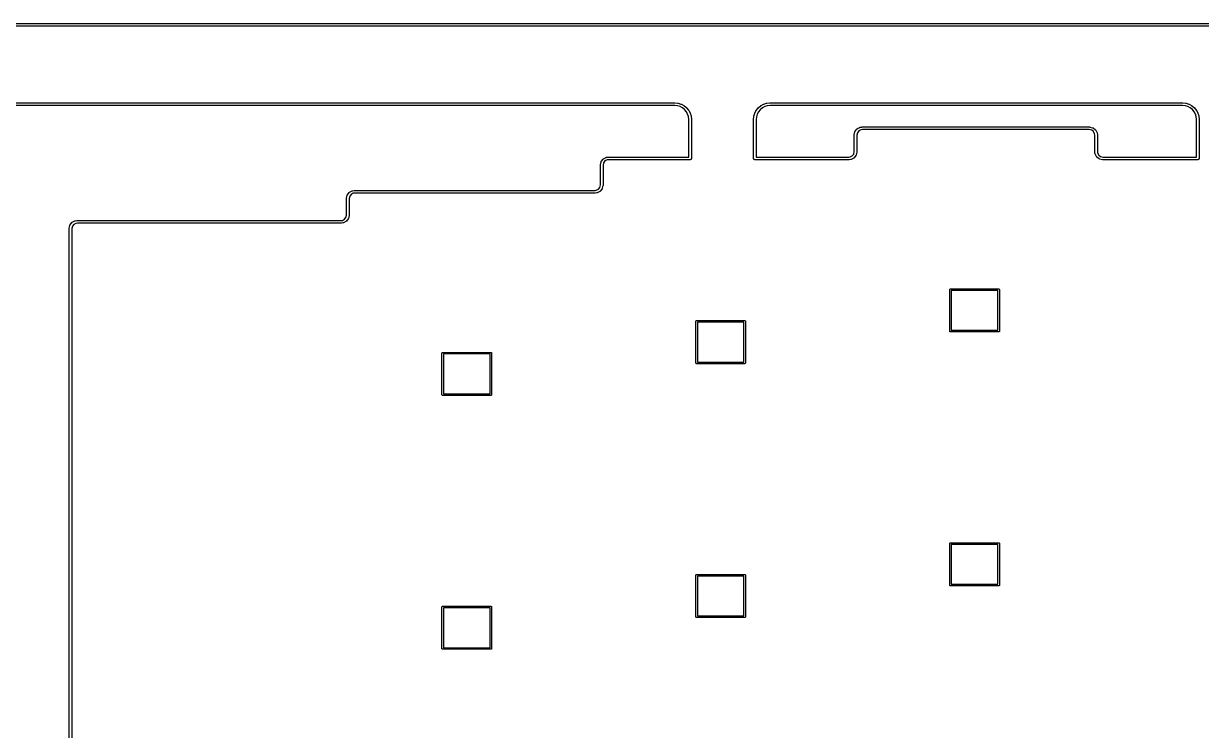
# Model space of a CAD drawing. Extents: x 0.4 to 11.3, y -4.6 to -0.5.
# Drawn here: x 5.844 to 9.314, y -2.553 to -0.47 of the extents above; entities that cross this region are included whole.
import ezdxf

# ---------------------------------------------------------------- set-up
doc = ezdxf.new("R2010")
doc.units = 0
doc.header["$MEASUREMENT"] = 0
doc.layers.add('BLACK', color=7, linetype='CONTINUOUS')

msp = doc.modelspace()

# ---------------------------------------------------------------- linework, layer by layer
at = {"layer": 'BLACK', "linetype": 'CONTINUOUS'}
for p, q in [((0.465752, -0.470374), (11.2229, -0.47002)), ((11.2225, -0.477894), (0.465752, -0.478248)), ((3.92541, -0.704134), (7.7632, -0.70378)), ((7.76282, -0.711654), (3.92541, -0.712008)), ((7.77102, -0.712459), (7.76282, -0.711654)), ((7.7632, -0.70378), (7.7632, -0.70378)), ((7.7632, -0.70378), (7.77198, -0.704642)), ((7.77863, -0.714763), (7.77102, -0.712459)), ((7.77198, -0.704642), (7.77218, -0.704642)), ((7.77218, -0.704642), (7.77237, -0.704679)), ((7.77237, -0.704679), (7.77237, -0.704679)), ((7.77237, -0.704679), (7.77268, -0.704742)), ((7.77268, -0.704742), (7.77275, -0.704755)), ((7.77275, -0.704755), (7.77275, -0.704755)), ((7.77275, -0.704755), (7.77294, -0.704793)), ((7.77294, -0.704793), (7.77312, -0.704867)), ((7.77312, -0.704867), (7.78109, -0.707281)), ((7.78567, -0.718504), (7.77863, -0.714763)), ((7.78109, -0.707281), (7.78128, -0.707318)), ((7.78128, -0.707318), (7.78146, -0.707393)), ((7.78146, -0.707393), (7.78146, -0.707394)), ((7.78146, -0.707394), (7.78164, -0.707465)), ((7.78164, -0.707465), (7.78182, -0.707539)), ((7.78182, -0.707539), (7.78182, -0.707541)), ((7.78182, -0.707541), (7.782, -0.707617)), ((7.782, -0.707617), (7.78216, -0.707722)), ((7.78216, -0.707722), (7.78953, -0.711641)), ((7.79184, -0.723542), (7.78567, -0.718504)), ((7.78953, -0.711641), (7.78971, -0.711714)), ((7.78971, -0.711714), (7.78987, -0.711822)), ((7.78987, -0.711822), (7.78987, -0.711823)), ((7.78987, -0.711823), (7.79005, -0.711938)), ((7.79005, -0.711938), (7.79019, -0.712036)), ((7.79019, -0.712036), (7.79019, -0.712037)), ((7.79019, -0.712037), (7.79036, -0.712145)), ((7.79036, -0.712145), (7.79049, -0.712281)), ((7.79049, -0.712281), (7.79696, -0.717556)), ((7.79694, -0.729677), (7.79184, -0.723542)), ((7.79696, -0.717556), (7.79712, -0.71766)), ((7.79712, -0.71766), (7.79726, -0.7178)), ((7.79726, -0.7178), (7.79726, -0.717804)), ((7.79726, -0.717804), (7.7974, -0.71794)), ((7.7974, -0.71794), (7.79753, -0.718069)), ((7.79753, -0.718069), (7.79753, -0.718073)), ((7.79753, -0.718073), (7.79768, -0.718213)), ((7.79768, -0.718213), (7.79778, -0.71837)), ((7.79778, -0.71837), (7.80313, -0.724806)), ((7.80313, -0.724806), (7.80327, -0.724947)), ((7.80327, -0.724947), (7.80348, -0.725262)), ((7.80348, -0.725262), (7.80369, -0.72558)), ((7.80369, -0.72558), (7.80377, -0.725764)), ((7.80377, -0.725764), (7.80772, -0.733107)), ((7.99884, -0.733412), (8.00275, -0.72605)), ((8.00275, -0.72605), (8.00282, -0.725874)), ((8.00282, -0.725874), (8.00293, -0.72571)), ((8.00293, -0.725708), (8.00305, -0.725525)), ((8.00293, -0.72571), (8.00293, -0.725708)), ((8.00305, -0.725525), (8.00314, -0.725389)), ((8.00314, -0.725389), (8.00315, -0.725387)), ((8.00315, -0.725387), (8.00325, -0.725223)), ((8.00325, -0.725223), (8.00339, -0.725087)), ((8.00339, -0.725087), (8.00866, -0.718617)), ((8.00866, -0.718617), (8.00876, -0.718456)), ((8.00876, -0.718456), (8.0089, -0.718318)), ((8.0089, -0.718318), (8.00931, -0.717905)), ((8.0089, -0.718318), (8.0089, -0.718318)), ((8.00931, -0.717905), (8.00947, -0.717796)), ((8.00947, -0.717796), (8.0159, -0.712473)), ((8.01464, -0.723739), (8.00962, -0.729911)), ((8.02078, -0.71866), (8.01464, -0.723739)), ((8.0159, -0.712473), (8.01604, -0.712338)), ((8.01604, -0.712338), (8.0162, -0.712228)), ((8.0162, -0.712226), (8.01636, -0.712116)), ((8.0162, -0.712228), (8.0162, -0.712226)), ((8.01636, -0.712116), (8.01652, -0.712012)), ((8.01652, -0.712011), (8.01668, -0.711901)), ((8.01652, -0.712012), (8.01652, -0.712011)), ((8.01668, -0.711901), (8.01686, -0.711827)), ((8.01686, -0.711827), (8.0242, -0.707854)), ((8.02777, -0.714871), (8.02078, -0.71866)), ((8.0242, -0.707854), (8.02436, -0.707746)), ((8.02436, -0.707746), (8.02453, -0.707671)), ((8.02453, -0.707671), (8.02454, -0.707671)), ((8.02454, -0.707671), (8.02488, -0.707524)), ((8.02488, -0.707524), (8.02489, -0.70752)), ((8.02489, -0.70752), (8.02507, -0.707445)), ((8.02489, -0.70752), (8.02489, -0.70752)), ((8.02507, -0.707445), (8.02526, -0.707406)), ((8.02526, -0.707406), (8.03324, -0.704938)), ((8.03538, -0.712517), (8.02777, -0.714871)), ((8.03324, -0.704938), (8.03341, -0.704864)), ((8.03341, -0.704864), (8.0336, -0.704824)), ((8.0336, -0.704824), (8.03361, -0.704824)), ((8.03361, -0.704824), (8.03381, -0.704782)), ((8.03381, -0.704782), (8.03398, -0.704747)), ((8.03398, -0.704746), (8.03418, -0.704707)), ((8.03398, -0.704747), (8.03398, -0.704746)), ((8.03418, -0.704707), (8.03437, -0.704706)), ((8.03437, -0.704706), (8.04258, -0.70384)), ((8.04357, -0.711654), (8.03538, -0.712517)), ((8.04258, -0.70384), (8.04259, -0.703837)), ((8.04259, -0.703837), (8.04296, -0.7038)), ((8.04296, -0.7038), (8.04315, -0.703781)), ((8.04315, -0.703781), (8.04316, -0.703781)), ((8.04316, -0.703781), (8.04317, -0.70378)), ((8.04317, -0.70378), (8.04336, -0.70378)), ((8.04336, -0.70378), (8.04373, -0.703777)), ((9.25888, -0.711654), (8.04357, -0.711654)), ((8.04373, -0.703777), (8.04374, -0.70378)), ((8.04374, -0.70378), (9.25927, -0.70378)), ((9.26708, -0.712459), (9.25888, -0.711654)), ((9.25927, -0.70378), (9.25938, -0.703791)), ((9.25938, -0.703791), (9.26805, -0.704642)), ((9.27469, -0.714763), (9.26708, -0.712459)), ((9.26805, -0.704642), (9.26824, -0.704642)), ((9.26824, -0.704642), (9.26843, -0.704679)), ((9.26843, -0.704679), (9.26843, -0.704679)), ((9.26843, -0.704679), (9.26875, -0.704742)), ((9.26875, -0.704742), (9.26881, -0.704755)), ((9.26881, -0.704755), (9.26881, -0.704755)), ((9.26881, -0.704755), (9.269, -0.704793)), ((9.269, -0.704793), (9.26918, -0.704867)), ((9.26918, -0.704867), (9.27715, -0.707281)), ((9.28173, -0.718504), (9.27469, -0.714763)), ((9.27715, -0.707281), (9.27734, -0.707318)), ((9.27734, -0.707318), (9.27752, -0.707393)), ((9.27752, -0.707393), (9.27753, -0.707394)), ((9.27753, -0.707394), (9.2777, -0.707465)), ((9.2777, -0.707465), (9.27788, -0.707539)), ((9.27788, -0.707539), (9.27788, -0.707541)), ((9.27788, -0.707541), (9.27806, -0.707617)), ((9.27806, -0.707617), (9.27822, -0.707722)), ((9.27822, -0.707722), (9.28559, -0.711641)), ((9.2879, -0.723542), (9.28173, -0.718504)), ((9.28559, -0.711641), (9.28577, -0.711714)), ((9.28577, -0.711714), (9.28593, -0.711822)), ((9.28593, -0.711822), (9.28594, -0.711823)), ((9.28594, -0.711823), (9.28611, -0.711938)), ((9.28611, -0.711938), (9.28626, -0.712036)), ((9.28626, -0.712036), (9.28626, -0.712037)), ((9.28626, -0.712037), (9.28642, -0.712145)), ((9.28642, -0.712145), (9.28656, -0.712281)), ((9.28656, -0.712281), (9.29302, -0.717556)), ((9.293, -0.729677), (9.2879, -0.723542)), ((9.29302, -0.717556), (9.29318, -0.71766)), ((9.29318, -0.71766), (9.29332, -0.7178)), ((9.29332, -0.7178), (9.29333, -0.717804)), ((9.29333, -0.717804), (9.29346, -0.71794)), ((9.29346, -0.71794), (9.29359, -0.718069)), ((9.29359, -0.718069), (9.2936, -0.718073)), ((9.2936, -0.718073), (9.29374, -0.718213)), ((9.29374, -0.718213), (9.29384, -0.71837)), ((9.29384, -0.71837), (9.29919, -0.724806)), ((9.29919, -0.724806), (9.29933, -0.724947)), ((9.29933, -0.724947), (9.29954, -0.725262)), ((9.29954, -0.725262), (9.29976, -0.72558)), ((9.29976, -0.72558), (9.29984, -0.725764)), ((9.29984, -0.725764), (9.30378, -0.733107)), ((7.8007, -0.736681), (7.79694, -0.729677)), ((7.80307, -0.744291), (7.8007, -0.736681)), ((7.80392, -0.752481), (7.80307, -0.744291)), ((7.80392, -0.752512), (7.80392, -0.752481)), ((7.80392, -0.752701), (7.80392, -0.752512)), ((7.80392, -0.752706), (7.80392, -0.752701)), ((7.80422, -0.863257), (7.80392, -0.752706)), ((7.80772, -0.733107), (7.80783, -0.733259)), ((7.80783, -0.733259), (7.8079, -0.733446)), ((7.8079, -0.733446), (7.80791, -0.733455)), ((7.80791, -0.733455), (7.80798, -0.733625)), ((7.80798, -0.733625), (7.80805, -0.733795)), ((7.80805, -0.733795), (7.80805, -0.733804)), ((7.80805, -0.733804), (7.80813, -0.733991)), ((7.80813, -0.733991), (7.80817, -0.734172)), ((7.80817, -0.734172), (7.81065, -0.742147)), ((7.81065, -0.742147), (7.81073, -0.74233)), ((7.81073, -0.74233), (7.8108, -0.7427)), ((7.8108, -0.7427), (7.81088, -0.74308)), ((7.81088, -0.74308), (7.81088, -0.743279)), ((7.81088, -0.743279), (7.81173, -0.751499)), ((7.81173, -0.751499), (7.81173, -0.751508)), ((7.81173, -0.751508), (7.81177, -0.751879)), ((7.81177, -0.751879), (7.81179, -0.752068)), ((7.81179, -0.752068), (7.81179, -0.752077)), ((7.81179, -0.752077), (7.81179, -0.752087)), ((7.81179, -0.752087), (7.81179, -0.752285)), ((7.81179, -0.752285), (7.81179, -0.752649)), ((7.81179, -0.752649), (7.81179, -0.752656)), ((7.81179, -0.752656), (7.81211, -0.866996)), ((7.99478, -0.867059), (7.9949, -0.752599)), ((7.9949, -0.752401), (7.99492, -0.752223)), ((7.9949, -0.752412), (7.9949, -0.752401)), ((7.9949, -0.752422), (7.9949, -0.752412)), ((7.9949, -0.752599), (7.9949, -0.752422)), ((7.99492, -0.752223), (7.99573, -0.743613)), ((7.99573, -0.743406), (7.9958, -0.743041)), ((7.99573, -0.743613), (7.99573, -0.743406)), ((7.9958, -0.743041), (7.99587, -0.742672)), ((7.99587, -0.742672), (7.99595, -0.74248)), ((7.99595, -0.74248), (7.9984, -0.734479)), ((7.9984, -0.734479), (7.99844, -0.734299)), ((7.99844, -0.734299), (7.99851, -0.734111)), ((7.99851, -0.734111), (7.99852, -0.734101)), ((7.99852, -0.734101), (7.99859, -0.73393)), ((7.99859, -0.73393), (7.99866, -0.733761)), ((7.99866, -0.733752), (7.99874, -0.733564)), ((7.99866, -0.733761), (7.99866, -0.733752)), ((7.99874, -0.733564), (7.99884, -0.733412)), ((8.00278, -0.752785), (8.00266, -0.863317)), ((8.00355, -0.744571), (8.00278, -0.752785)), ((8.00588, -0.736949), (8.00355, -0.744571)), ((8.00962, -0.729911), (8.00588, -0.736949)), ((9.29677, -0.736681), (9.293, -0.729677)), ((9.29914, -0.744291), (9.29677, -0.736681)), ((9.29998, -0.752482), (9.29914, -0.744291)), ((9.2999, -0.863257), (9.29998, -0.752541)), ((9.29998, -0.752541), (9.29998, -0.752482)), ((9.30378, -0.733107), (9.30389, -0.733259)), ((9.30389, -0.733259), (9.30397, -0.733446)), ((9.30397, -0.733446), (9.30397, -0.733455)), ((9.30397, -0.733455), (9.30404, -0.733625)), ((9.30404, -0.733625), (9.30412, -0.733795)), ((9.30412, -0.733795), (9.30412, -0.733804)), ((9.30412, -0.733804), (9.3042, -0.733991)), ((9.3042, -0.733991), (9.30423, -0.734172)), ((9.30423, -0.734172), (9.30672, -0.742147)), ((9.30672, -0.742147), (9.30679, -0.74233)), ((9.30679, -0.74233), (9.30687, -0.7427)), ((9.30687, -0.7427), (9.30695, -0.74308)), ((9.30695, -0.74308), (9.30695, -0.743279)), ((9.30695, -0.743279), (9.30779, -0.751499)), ((9.30785, -0.752702), (9.30778, -0.867002)), ((9.30779, -0.751499), (9.3078, -0.751508)), ((9.3078, -0.751508), (9.30783, -0.751879)), ((9.30783, -0.751879), (9.30785, -0.752068)), ((9.30785, -0.752068), (9.30785, -0.752077)), ((9.30785, -0.752077), (9.30785, -0.752087)), ((9.30785, -0.752087), (9.30785, -0.752285)), ((9.30785, -0.752285), (9.30786, -0.752649)), ((9.30786, -0.752649), (9.30785, -0.752658)), ((9.30785, -0.752658), (9.30785, -0.752701)), ((9.30785, -0.752701), (9.30785, -0.752702)), ((8.29152, -0.798244), (8.29159, -0.797724)), ((8.29159, -0.797724), (8.29161, -0.797522)), ((8.29161, -0.797522), (8.29162, -0.797491)), ((8.29162, -0.797482), (8.29356, -0.788947)), ((8.29162, -0.797491), (8.29162, -0.797482)), ((8.29356, -0.788947), (8.29357, -0.788894)), ((8.29357, -0.788894), (8.29359, -0.788825)), ((8.29359, -0.788825), (8.29361, -0.788754)), ((8.29361, -0.788754), (8.29372, -0.788463)), ((8.29372, -0.788463), (8.29382, -0.788168)), ((8.29382, -0.788168), (8.29386, -0.788105)), ((8.29386, -0.788105), (8.29388, -0.788038)), ((8.29388, -0.788038), (8.29405, -0.787775)), ((8.29405, -0.787775), (8.29421, -0.787505)), ((8.29421, -0.787505), (8.29426, -0.787451)), ((8.29426, -0.787451), (8.2943, -0.78739)), ((8.2943, -0.78739), (8.29952, -0.780733)), ((8.30104, -0.791553), (8.29942, -0.798663)), ((8.29952, -0.780733), (8.29955, -0.78069)), ((8.29955, -0.78069), (8.29959, -0.780649)), ((8.29959, -0.780649), (8.29963, -0.780602)), ((8.29963, -0.780602), (8.29986, -0.780375)), ((8.29986, -0.780375), (8.30009, -0.780142)), ((8.30009, -0.780142), (8.30014, -0.780109)), ((8.30014, -0.780109), (8.30018, -0.78007)), ((8.30018, -0.78007), (8.30046, -0.779893)), ((8.30046, -0.779893), (8.30073, -0.779709)), ((8.30073, -0.779709), (8.30078, -0.779686)), ((8.30078, -0.779686), (8.30083, -0.779655)), ((8.30083, -0.779655), (8.30843, -0.775778)), ((8.30518, -0.786275), (8.30104, -0.791553)), ((8.31139, -0.783105), (8.30518, -0.786275)), ((8.30843, -0.775778), (8.30848, -0.775753)), ((8.30848, -0.775753), (8.30873, -0.775659)), ((8.30873, -0.775659), (8.30897, -0.775549)), ((8.30897, -0.775549), (8.30909, -0.775524)), ((8.30909, -0.775524), (8.3092, -0.775483)), ((8.3092, -0.775483), (8.30946, -0.775439)), ((8.30946, -0.775439), (8.30972, -0.775379)), ((8.30972, -0.775379), (8.314, -0.774839)), ((8.31563, -0.78257), (8.31139, -0.783105)), ((8.314, -0.774839), (8.31441, -0.774714)), ((8.31441, -0.774714), (8.31499, -0.774657)), ((8.31499, -0.774657), (8.98468, -0.774657)), ((8.3158, -0.782531), (8.31563, -0.78257)), ((8.98369, -0.782531), (8.3158, -0.782531)), ((8.99123, -0.78425), (8.98369, -0.782531)), ((8.98468, -0.774657), (8.98526, -0.774714)), ((8.98526, -0.774714), (8.986, -0.774939)), ((8.986, -0.774939), (8.98614, -0.775014)), ((8.98614, -0.775014), (8.99384, -0.776769)), ((8.99651, -0.788392), (8.99123, -0.78425)), ((8.99384, -0.776769), (8.9939, -0.776781)), ((8.9939, -0.776781), (8.99397, -0.776805)), ((8.99397, -0.776805), (8.99404, -0.776818)), ((8.99404, -0.776818), (8.99433, -0.776932)), ((8.99433, -0.776932), (8.99462, -0.777034)), ((8.99462, -0.777034), (8.99469, -0.777071)), ((8.99469, -0.777071), (8.99475, -0.777097)), ((8.99475, -0.777097), (8.99502, -0.777265)), ((8.99502, -0.777265), (8.99529, -0.777423)), ((8.99529, -0.777423), (8.99534, -0.777472)), ((8.99534, -0.777472), (8.9954, -0.777511)), ((8.9954, -0.777511), (9.00206, -0.782735)), ((8.99968, -0.794608), (8.99651, -0.788392)), ((9.00021, -0.798845), (8.99968, -0.794608)), ((9.00206, -0.782735), (9.0021, -0.782769)), ((9.0021, -0.782769), (9.00214, -0.782809)), ((9.00214, -0.782809), (9.00219, -0.782842)), ((9.00219, -0.782842), (9.00241, -0.783079)), ((9.00241, -0.783079), (9.00265, -0.783308)), ((9.00265, -0.783308), (9.00268, -0.783355)), ((9.00268, -0.783355), (9.00272, -0.783397)), ((9.00272, -0.783397), (9.00289, -0.783673)), ((9.00289, -0.783673), (9.00308, -0.783943)), ((9.00308, -0.783943), (9.0031, -0.783996)), ((9.0031, -0.783996), (9.00313, -0.784044)), ((9.00313, -0.784044), (9.00701, -0.791647)), ((9.00701, -0.791647), (9.00703, -0.791696)), ((9.00703, -0.791696), (9.00712, -0.791947)), ((9.00712, -0.791947), (9.00723, -0.792194)), ((9.00723, -0.792194), (9.00726, -0.792307)), ((9.00726, -0.792307), (9.0073, -0.792415)), ((9.0073, -0.792415), (9.00734, -0.792681)), ((9.00734, -0.792681), (9.0074, -0.792943)), ((9.0074, -0.792943), (9.00792, -0.797036)), ((9.00792, -0.797036), (9.00807, -0.797522)), ((9.00807, -0.797522), (9.00812, -0.798101)), ((9.00812, -0.798101), (9.00812, -0.847687)), ((8.29155, -0.798653), (8.29152, -0.798244)), ((8.29155, -0.84699), (8.29155, -0.798653)), ((8.29942, -0.798663), (8.29942, -0.847687)), ((9.00024, -0.79898), (9.00021, -0.798845)), ((9.00025, -0.799067), (9.00024, -0.79898)), ((9.00025, -0.846889), (9.00025, -0.799067)), ((7.5528, -0.868242), (7.5604, -0.864367)), ((7.5604, -0.864367), (7.56045, -0.864343)), ((7.56045, -0.864343), (7.5607, -0.864248)), ((7.5607, -0.864248), (7.56095, -0.864139)), ((7.56095, -0.864139), (7.56106, -0.864113)), ((7.56106, -0.864113), (7.56117, -0.864072)), ((7.56117, -0.864072), (7.56143, -0.864028)), ((7.56143, -0.864028), (7.5617, -0.863969)), ((7.5617, -0.863969), (7.56608, -0.863415)), ((7.56608, -0.863415), (7.56642, -0.863314)), ((7.56642, -0.863314), (7.56699, -0.863257)), ((7.56699, -0.863257), (7.80422, -0.863257)), ((7.81209, -0.867572), (7.81205, -0.867955)), ((7.81213, -0.867194), (7.81209, -0.867572)), ((7.81211, -0.866996), (7.81213, -0.867194)), ((7.99476, -0.867254), (7.99478, -0.867059)), ((7.9948, -0.867651), (7.99476, -0.867254)), ((8.00266, -0.863317), (8.27553, -0.863317)), ((8.27553, -0.863317), (8.27952, -0.862813)), ((8.27952, -0.862813), (8.28573, -0.859643)), ((8.29009, -0.866263), (8.28248, -0.87014)), ((8.28573, -0.859643), (8.28987, -0.854365)), ((8.28987, -0.854365), (8.29155, -0.84699)), ((8.29013, -0.866232), (8.29009, -0.866263)), ((8.29019, -0.866209), (8.29013, -0.866232)), ((8.29046, -0.866025), (8.29019, -0.866209)), ((8.29073, -0.865849), (8.29046, -0.866025)), ((8.29077, -0.865809), (8.29073, -0.865849)), ((8.29082, -0.865776), (8.29077, -0.865809)), ((8.29105, -0.865543), (8.29082, -0.865776)), ((8.29129, -0.865316), (8.29105, -0.865543)), ((8.29132, -0.865269), (8.29129, -0.865316)), ((8.29136, -0.865228), (8.29132, -0.865269)), ((8.29139, -0.865185), (8.29136, -0.865228)), ((8.29662, -0.858528), (8.29139, -0.865185)), ((8.29665, -0.858467), (8.29662, -0.858528)), ((8.2967, -0.858413), (8.29665, -0.858467)), ((8.29686, -0.858144), (8.2967, -0.858413)), ((8.29703, -0.85788), (8.29686, -0.858144)), ((8.29705, -0.857813), (8.29703, -0.85788)), ((8.29709, -0.85775), (8.29705, -0.857813)), ((8.29719, -0.857455), (8.29709, -0.85775)), ((8.29731, -0.857164), (8.29719, -0.857455)), ((8.29732, -0.857093), (8.29731, -0.857164)), ((8.29734, -0.857024), (8.29732, -0.857093)), ((8.29736, -0.856971), (8.29734, -0.857024)), ((8.29924, -0.848689), (8.29736, -0.856971)), ((8.29937, -0.848266), (8.29924, -0.848689)), ((8.29942, -0.847687), (8.29937, -0.848266)), ((9.00018, -0.847509), (9.00019, -0.847373)), ((9.00018, -0.847564), (9.00018, -0.847509)), ((9.00018, -0.847574), (9.00018, -0.847564)), ((9.0002, -0.847793), (9.00018, -0.847574)), ((9.00019, -0.847244), (9.00023, -0.847016)), ((9.00019, -0.847373), (9.00019, -0.847244)), ((9.0002, -0.848012), (9.0002, -0.847793)), ((9.00021, -0.848067), (9.0002, -0.848012)), ((9.00083, -0.852986), (9.00021, -0.848067)), ((9.00023, -0.847016), (9.00025, -0.846889)), ((9.00089, -0.853249), (9.00083, -0.852986)), ((9.00093, -0.853514), (9.00089, -0.853249)), ((9.00098, -0.853623), (9.00093, -0.853514)), ((9.001, -0.853736), (9.00098, -0.853623)), ((9.00111, -0.853981), (9.001, -0.853736)), ((9.00121, -0.854233), (9.00111, -0.853981)), ((9.00123, -0.854282), (9.00121, -0.854233)), ((9.00511, -0.861883), (9.00123, -0.854282)), ((9.00514, -0.861932), (9.00511, -0.861883)), ((9.00516, -0.861985), (9.00514, -0.861932)), ((9.00534, -0.862255), (9.00516, -0.861985)), ((9.00552, -0.86253), (9.00534, -0.862255)), ((9.00556, -0.862572), (9.00552, -0.86253)), ((9.00559, -0.862619), (9.00556, -0.862572)), ((9.00583, -0.862849), (9.00559, -0.862619)), ((9.00605, -0.863085), (9.00583, -0.862849)), ((9.0061, -0.863118), (9.00605, -0.863085)), ((9.00614, -0.863158), (9.0061, -0.863118)), ((9.00618, -0.863192), (9.00614, -0.863158)), ((9.01284, -0.868413), (9.00618, -0.863192)), ((9.00812, -0.847687), (9.00811, -0.847796)), ((9.00811, -0.847796), (9.00856, -0.851318)), ((9.00856, -0.851318), (9.01173, -0.857532)), ((9.01173, -0.857532), (9.01701, -0.861672)), ((9.01701, -0.861672), (9.02398, -0.863257)), ((9.02398, -0.863257), (9.2999, -0.863257)), ((9.30776, -0.867528), (9.30772, -0.867966)), ((9.30778, -0.86739), (9.30776, -0.867528)), ((9.30778, -0.867002), (9.30779, -0.867194)), ((9.30779, -0.867194), (9.30778, -0.867389)), ((9.30778, -0.867389), (9.30778, -0.86739)), ((7.54349, -0.886822), (7.54359, -0.88606)), ((7.54354, -0.887589), (7.54349, -0.886822)), ((7.54355, -0.887609), (7.54354, -0.887589)), ((7.54355, -0.945287), (7.54355, -0.887609)), ((7.54359, -0.88606), (7.54553, -0.877529)), ((7.54553, -0.877529), (7.54554, -0.877476)), ((7.54554, -0.877476), (7.54557, -0.877407)), ((7.54557, -0.877407), (7.54558, -0.877336)), ((7.54558, -0.877336), (7.54569, -0.877045)), ((7.54569, -0.877045), (7.5458, -0.87675)), ((7.5458, -0.87675), (7.54583, -0.876688)), ((7.54583, -0.876688), (7.54586, -0.87662)), ((7.54586, -0.87662), (7.54603, -0.876357)), ((7.54603, -0.876357), (7.54618, -0.876087)), ((7.54618, -0.876087), (7.54623, -0.876033)), ((7.54623, -0.876033), (7.54627, -0.875972)), ((7.54627, -0.875972), (7.55149, -0.869319)), ((7.55301, -0.880138), (7.55142, -0.887112)), ((7.55142, -0.887112), (7.55142, -0.946087)), ((7.55149, -0.869319), (7.55153, -0.869276)), ((7.55153, -0.869276), (7.55157, -0.869235)), ((7.55157, -0.869235), (7.5516, -0.869188)), ((7.5516, -0.869188), (7.55184, -0.868961)), ((7.55184, -0.868961), (7.55207, -0.868728)), ((7.55207, -0.868728), (7.55211, -0.868696)), ((7.55211, -0.868696), (7.55215, -0.868656)), ((7.55215, -0.868656), (7.55243, -0.86848)), ((7.55243, -0.86848), (7.5527, -0.868295)), ((7.5527, -0.868295), (7.55275, -0.868273)), ((7.55275, -0.868273), (7.5528, -0.868242)), ((7.55715, -0.874863), (7.55301, -0.880138)), ((7.56336, -0.871694), (7.55715, -0.874863)), ((7.5676, -0.87116), (7.56336, -0.871694)), ((7.56773, -0.871131), (7.5676, -0.87116)), ((7.80798, -0.871131), (7.56773, -0.871131)), ((7.80818, -0.87115), (7.80798, -0.871131)), ((7.80855, -0.871113), (7.80818, -0.87115)), ((7.80894, -0.871074), (7.80855, -0.871113)), ((7.80895, -0.871072), (7.80894, -0.871074)), ((7.80931, -0.870962), (7.80895, -0.871072)), ((7.80895, -0.871072), (7.80895, -0.871072)), ((7.80968, -0.870849), (7.80931, -0.870962)), ((7.80969, -0.870846), (7.80968, -0.870849)), ((7.81002, -0.870667), (7.80969, -0.870845)), ((7.80969, -0.870845), (7.80969, -0.870846)), ((7.81037, -0.870483), (7.81002, -0.870667)), ((7.81038, -0.870477), (7.81037, -0.87048)), ((7.81037, -0.87048), (7.81037, -0.870483)), ((7.81066, -0.87024), (7.81038, -0.870477)), ((7.81097, -0.869991), (7.81066, -0.87024)), ((7.81121, -0.869699), (7.81097, -0.869984)), ((7.81097, -0.869984), (7.81097, -0.869987)), ((7.81097, -0.869987), (7.81097, -0.869991)), ((7.81146, -0.869392), (7.81121, -0.869699)), ((7.81164, -0.869056), (7.81146, -0.869383)), ((7.81146, -0.869383), (7.81146, -0.869387)), ((7.81146, -0.869387), (7.81146, -0.869392)), ((7.81182, -0.868708), (7.81164, -0.869056)), ((7.81183, -0.868703), (7.81182, -0.868708)), ((7.81194, -0.868339), (7.81183, -0.868698)), ((7.81183, -0.868698), (7.81183, -0.868703)), ((7.81205, -0.867966), (7.81194, -0.868339)), ((7.81205, -0.867955), (7.81205, -0.86796)), ((7.81205, -0.86796), (7.81205, -0.867966)), ((7.99484, -0.868022), (7.9948, -0.867651)), ((7.99484, -0.868024), (7.99484, -0.868022)), ((7.99484, -0.868026), (7.99484, -0.868024)), ((7.99496, -0.868412), (7.99484, -0.868026)), ((7.99506, -0.868764), (7.99496, -0.868412)), ((7.99506, -0.868766), (7.99506, -0.868764)), ((7.99507, -0.868768), (7.99506, -0.868766)), ((7.99526, -0.869131), (7.99507, -0.868768)), ((7.99543, -0.869448), (7.99526, -0.869131)), ((7.99543, -0.86945), (7.99543, -0.869448)), ((7.99543, -0.869452), (7.99543, -0.86945)), ((7.99569, -0.869771), (7.99543, -0.869452)), ((7.99592, -0.870048), (7.99569, -0.869771)), ((7.99592, -0.87005), (7.99592, -0.870048)), ((7.99592, -0.870051), (7.99592, -0.87005)), ((7.99624, -0.870309), (7.99592, -0.870051)), ((7.99652, -0.870541), (7.99624, -0.870309)), ((7.99652, -0.870542), (7.99652, -0.870541)), ((7.99652, -0.870543), (7.99652, -0.870542)), ((7.99688, -0.870734), (7.99652, -0.870543)), ((7.9972, -0.870907), (7.99688, -0.870734)), ((7.9972, -0.870908), (7.9972, -0.870907)), ((7.99721, -0.870909), (7.9972, -0.870908)), ((7.9976, -0.871029), (7.99721, -0.870909)), ((7.99794, -0.871133), (7.9976, -0.871029)), ((7.99795, -0.871133), (7.99794, -0.871133)), ((7.99795, -0.871134), (7.99795, -0.871133)), ((7.99837, -0.871175), (7.99795, -0.871134)), ((7.99872, -0.87121), (7.99837, -0.871175)), ((7.99891, -0.871191), (7.99872, -0.87121)), ((8.27596, -0.871191), (7.99891, -0.871191)), ((8.27621, -0.871167), (8.27596, -0.871191)), ((8.27625, -0.871163), (8.27621, -0.871167)), ((8.27621, -0.871167), (8.27621, -0.871167)), ((8.27654, -0.871134), (8.27625, -0.871163)), ((8.27658, -0.87112), (8.27654, -0.871134)), ((8.28119, -0.870539), (8.27658, -0.87112)), ((8.28145, -0.870479), (8.28119, -0.870539)), ((8.28172, -0.870435), (8.28145, -0.870479)), ((8.28183, -0.870395), (8.28172, -0.870435)), ((8.28194, -0.870369), (8.28183, -0.870395)), ((8.28218, -0.870259), (8.28194, -0.870369)), ((8.28244, -0.870165), (8.28218, -0.870259)), ((8.28248, -0.87014), (8.28244, -0.870165)), ((9.0129, -0.868452), (9.01284, -0.868413)), ((9.01296, -0.8685), (9.0129, -0.868452)), ((9.01323, -0.868658), (9.01296, -0.8685)), ((9.01349, -0.868826), (9.01323, -0.868658)), ((9.01356, -0.868852), (9.01349, -0.868826)), ((9.01362, -0.868889), (9.01356, -0.868852)), ((9.01391, -0.868991), (9.01362, -0.868889)), ((9.01421, -0.869105), (9.01391, -0.868991)), ((9.01428, -0.869118), (9.01421, -0.869105)), ((9.01435, -0.869142), (9.01428, -0.869118)), ((9.0144, -0.869154), (9.01435, -0.869142)), ((9.02293, -0.871093), (9.0144, -0.869154)), ((9.0237, -0.871189), (9.02293, -0.871093)), ((9.02446, -0.871136), (9.0237, -0.871189)), ((9.02448, -0.871131), (9.02446, -0.871136)), ((9.30364, -0.871131), (9.02448, -0.871131)), ((9.30384, -0.87115), (9.30364, -0.871131)), ((9.30403, -0.871131), (9.30384, -0.87115)), ((9.30426, -0.871109), (9.30403, -0.871131)), ((9.30403, -0.871131), (9.30403, -0.871131)), ((9.30461, -0.871075), (9.30426, -0.871109)), ((9.30501, -0.870954), (9.30461, -0.871074)), ((9.30461, -0.871074), (9.30461, -0.871074)), ((9.30461, -0.871074), (9.30461, -0.871075)), ((9.30535, -0.87085), (9.30501, -0.870954)), ((9.30572, -0.870653), (9.30535, -0.870849)), ((9.30535, -0.870849), (9.30535, -0.870849)), ((9.30535, -0.870849), (9.30535, -0.87085)), ((9.30603, -0.870485), (9.30572, -0.870653)), ((9.30604, -0.870484), (9.30603, -0.870485)), ((9.30637, -0.870213), (9.30604, -0.870483)), ((9.30604, -0.870483), (9.30604, -0.870484)), ((9.30663, -0.869993), (9.30637, -0.870213)), ((9.30664, -0.869991), (9.30663, -0.869992)), ((9.30663, -0.869992), (9.30663, -0.869993)), ((9.30691, -0.869662), (9.30664, -0.869991)), ((9.30713, -0.869394), (9.30691, -0.869662)), ((9.30734, -0.869004), (9.30713, -0.869392)), ((9.30713, -0.869392), (9.30713, -0.869393)), ((9.30713, -0.869393), (9.30713, -0.869394)), ((9.30749, -0.86871), (9.30734, -0.869004)), ((9.30762, -0.868295), (9.30749, -0.868708)), ((9.30749, -0.868708), (9.30749, -0.868709)), ((9.30749, -0.868709), (9.30749, -0.86871)), ((9.30772, -0.867968), (9.30762, -0.868295)), ((9.30772, -0.867966), (9.30772, -0.867967)), ((9.30772, -0.867967), (9.30772, -0.867968)), ((6.79824, -0.9744), (6.80346, -0.967743)), ((6.80346, -0.967743), (6.80349, -0.9677)), ((6.80349, -0.9677), (6.80353, -0.967659)), ((6.80353, -0.967659), (6.80357, -0.967612)), ((6.80357, -0.967612), (6.8038, -0.967384)), ((6.8038, -0.967384), (6.80403, -0.967152)), ((6.80403, -0.967152), (6.80408, -0.96712)), ((6.80408, -0.96712), (6.80412, -0.96708)), ((6.80412, -0.96708), (6.8044, -0.966903)), ((6.8044, -0.966903), (6.80467, -0.966719)), ((6.80467, -0.966719), (6.80472, -0.966696)), ((6.80472, -0.966696), (6.80477, -0.966665)), ((6.80477, -0.966665), (6.81237, -0.962788)), ((6.81533, -0.970115), (6.80912, -0.973285)), ((6.81237, -0.962788), (6.81242, -0.962763)), ((6.81242, -0.962763), (6.81267, -0.962669)), ((6.81267, -0.962669), (6.81292, -0.962559)), ((6.81292, -0.962559), (6.81303, -0.962534)), ((6.81303, -0.962534), (6.81314, -0.962493)), ((6.81314, -0.962493), (6.8134, -0.962449)), ((6.8134, -0.962449), (6.81367, -0.962389)), ((6.81367, -0.962389), (6.81782, -0.961865)), ((6.81957, -0.96958), (6.81533, -0.970115)), ((6.81782, -0.961865), (6.81832, -0.961714)), ((6.81832, -0.961714), (6.81889, -0.961657)), ((6.81889, -0.961657), (7.52798, -0.961657)), ((6.81979, -0.969531), (6.81957, -0.96958)), ((7.52705, -0.969531), (6.81979, -0.969531)), ((7.52741, -0.969597), (7.52705, -0.969531)), ((7.52817, -0.969587), (7.52741, -0.969597)), ((7.52798, -0.961657), (7.52806, -0.961665)), ((7.52806, -0.961665), (7.53148, -0.961235)), ((7.52823, -0.96958), (7.52817, -0.969587)), ((7.53315, -0.968962), (7.52823, -0.96958)), ((7.53148, -0.961235), (7.5377, -0.958068)), ((7.53341, -0.968902), (7.53315, -0.968962)), ((7.53368, -0.968858), (7.53341, -0.968902)), ((7.53378, -0.968818), (7.53368, -0.968858)), ((7.5339, -0.968792), (7.53378, -0.968818)), ((7.53414, -0.968683), (7.5339, -0.968792)), ((7.5344, -0.968588), (7.53414, -0.968683)), ((7.53444, -0.968563), (7.5344, -0.968588)), ((7.54205, -0.96469), (7.53444, -0.968563)), ((7.5377, -0.958068), (7.54184, -0.952792)), ((7.54184, -0.952792), (7.54355, -0.945287)), ((7.5421, -0.964659), (7.54205, -0.96469)), ((7.54215, -0.964636), (7.5421, -0.964659)), ((7.54242, -0.964452), (7.54215, -0.964636)), ((7.54269, -0.964276), (7.54242, -0.964452)), ((7.54274, -0.964236), (7.54269, -0.964276)), ((7.54278, -0.964204), (7.54274, -0.964236)), ((7.54301, -0.963971), (7.54278, -0.964204)), ((7.54325, -0.963744), (7.54301, -0.963971)), ((7.54328, -0.963697), (7.54325, -0.963744)), ((7.54332, -0.963656), (7.54328, -0.963697)), ((7.54336, -0.963613), (7.54332, -0.963656)), ((7.54858, -0.956959), (7.54336, -0.963613)), ((7.54862, -0.956898), (7.54858, -0.956959)), ((7.54867, -0.956843), (7.54862, -0.956898)), ((7.54883, -0.956574), (7.54867, -0.956843)), ((7.54899, -0.956311), (7.54883, -0.956574)), ((7.54902, -0.956243), (7.54899, -0.956311)), ((7.54906, -0.956181), (7.54902, -0.956243)), ((7.54916, -0.955887), (7.54906, -0.956181)), ((7.54927, -0.955595), (7.54916, -0.955887)), ((7.54929, -0.955524), (7.54927, -0.955595)), ((7.54931, -0.955455), (7.54929, -0.955524)), ((7.54932, -0.955402), (7.54931, -0.955455)), ((7.55115, -0.947397), (7.54932, -0.955402)), ((7.55137, -0.946666), (7.55115, -0.947397)), ((7.55142, -0.946087), (7.55137, -0.946666)), ((6.79546, -0.985254), (6.79556, -0.984492)), ((6.79552, -0.98602), (6.79546, -0.985254)), ((6.79546, -1.03413), (6.79555, -0.986143)), ((6.79555, -0.986143), (6.79552, -0.98602)), ((6.79556, -0.984492), (6.7975, -0.975957)), ((6.7975, -0.975957), (6.79751, -0.975903)), ((6.79751, -0.975903), (6.79753, -0.975835)), ((6.79753, -0.975835), (6.79755, -0.975764)), ((6.79755, -0.975764), (6.79766, -0.975473)), ((6.79766, -0.975473), (6.79776, -0.975178)), ((6.79776, -0.975178), (6.7978, -0.975115)), ((6.7978, -0.975115), (6.79783, -0.975048)), ((6.79783, -0.975048), (6.79799, -0.974785)), ((6.79799, -0.974785), (6.79815, -0.974515)), ((6.79815, -0.974515), (6.7982, -0.974461)), ((6.7982, -0.974461), (6.79824, -0.9744)), ((6.80342, -0.985411), (6.80333, -1.03477)), ((6.80498, -0.978563), (6.80342, -0.985411)), ((6.80912, -0.973285), (6.80498, -0.978563)), ((6.79382, -1.04137), (6.79546, -1.03413)), ((6.80321, -1.03559), (6.8013, -1.04398)), ((6.80328, -1.03535), (6.80321, -1.03559)), ((6.80333, -1.03477), (6.80328, -1.03535)), ((5.97853, -1.07383), (5.97856, -1.07363)), ((5.97855, -1.0741), (5.97853, -1.07383)), ((5.97855, -3.41524), (5.97855, -1.0741)), ((5.97856, -1.07363), (5.97861, -1.07312)), ((5.97861, -1.07312), (5.97864, -1.073)), ((5.97864, -1.073), (5.98057, -1.06454)), ((5.98057, -1.06454), (5.98058, -1.06449)), ((5.98058, -1.06449), (5.98061, -1.06442)), ((5.98061, -1.06442), (5.98062, -1.06435)), ((5.98062, -1.06435), (5.98073, -1.06405)), ((5.98073, -1.06405), (5.98084, -1.06376)), ((5.98084, -1.06376), (5.98087, -1.0637)), ((5.98087, -1.0637), (5.9809, -1.06363)), ((5.9809, -1.06363), (5.98107, -1.06337)), ((5.98107, -1.06337), (5.98123, -1.0631)), ((5.98123, -1.0631), (5.98127, -1.06304)), ((5.98127, -1.06304), (5.98131, -1.06298)), ((5.98131, -1.06298), (5.98653, -1.05633)), ((5.98805, -1.06715), (5.98643, -1.0743)), ((5.98643, -1.0743), (5.98643, -3.41558)), ((5.98653, -1.05633), (5.98657, -1.05629)), ((5.98657, -1.05629), (5.98661, -1.05624)), ((5.98661, -1.05624), (5.98664, -1.0562)), ((5.98664, -1.0562), (5.98688, -1.05597)), ((5.98688, -1.05597), (5.98711, -1.05574)), ((5.98711, -1.05574), (5.98715, -1.05571)), ((5.98715, -1.05571), (5.9872, -1.05567)), ((5.9872, -1.05567), (5.98747, -1.05549)), ((5.98747, -1.05549), (5.98774, -1.05531)), ((5.98774, -1.05531), (5.9878, -1.05528)), ((5.9878, -1.05528), (5.98784, -1.05525)), ((5.98784, -1.05525), (5.99544, -1.05138)), ((5.99219, -1.06187), (5.98805, -1.06715)), ((5.99841, -1.0587), (5.99219, -1.06187)), ((5.99544, -1.05138), (5.99549, -1.05135)), ((5.99549, -1.05135), (5.99574, -1.05126)), ((5.99574, -1.05126), (5.99599, -1.05115)), ((5.99599, -1.05115), (5.9961, -1.05112)), ((5.9961, -1.05112), (5.99621, -1.05108)), ((5.99621, -1.05108), (5.99648, -1.05104)), ((5.99648, -1.05104), (5.99674, -1.05098)), ((5.99674, -1.05098), (6.001, -1.05044)), ((6.00264, -1.05817), (5.99841, -1.0587)), ((6.001, -1.05044), (6.00142, -1.05031)), ((6.00142, -1.05031), (6.002, -1.05026)), ((6.002, -1.05026), (6.77947, -1.05033)), ((6.00281, -1.05813), (6.00264, -1.05817)), ((6.77971, -1.0582), (6.00281, -1.05813)), ((6.77947, -1.05033), (6.78346, -1.04982)), ((6.7799, -1.0582), (6.77971, -1.0582)), ((6.78015, -1.05818), (6.7799, -1.0582)), ((6.78016, -1.05818), (6.78015, -1.05818)), ((6.78019, -1.05817), (6.78016, -1.05818)), ((6.78048, -1.05814), (6.78019, -1.05817)), ((6.78052, -1.05813), (6.78048, -1.05814)), ((6.78513, -1.05755), (6.78052, -1.05813)), ((6.78346, -1.04982), (6.78968, -1.04665)), ((6.78539, -1.05749), (6.78513, -1.05755)), ((6.78566, -1.05745), (6.78539, -1.05749)), ((6.78577, -1.0574), (6.78566, -1.05745)), ((6.78588, -1.05738), (6.78577, -1.0574)), ((6.78613, -1.05727), (6.78588, -1.05738)), ((6.78638, -1.05717), (6.78613, -1.05727)), ((6.78643, -1.05715), (6.78638, -1.05717)), ((6.79403, -1.05327), (6.78643, -1.05715)), ((6.78968, -1.04665), (6.79382, -1.04137)), ((6.79408, -1.05324), (6.79403, -1.05327)), ((6.79413, -1.05322), (6.79408, -1.05324)), ((6.7944, -1.05303), (6.79413, -1.05322)), ((6.79467, -1.05286), (6.7944, -1.05303)), ((6.79472, -1.05282), (6.79467, -1.05286)), ((6.79476, -1.05279), (6.79472, -1.05282)), ((6.79499, -1.05255), (6.79476, -1.05279)), ((6.79523, -1.05233), (6.79499, -1.05255)), ((6.79526, -1.05228), (6.79523, -1.05233)), ((6.7953, -1.05224), (6.79526, -1.05228)), ((6.79534, -1.0522), (6.7953, -1.05224)), ((6.80056, -1.04554), (6.79534, -1.0522)), ((6.8006, -1.04548), (6.80056, -1.04554)), ((6.80064, -1.04542), (6.8006, -1.04548)), ((6.8008, -1.04515), (6.80064, -1.04542)), ((6.80097, -1.04489), (6.8008, -1.04515)), ((6.801, -1.04482), (6.80097, -1.04489)), ((6.80103, -1.04476), (6.801, -1.04482)), ((6.80114, -1.04447), (6.80103, -1.04476)), ((6.80125, -1.04417), (6.80114, -1.04447)), ((6.80126, -1.0441), (6.80125, -1.04417)), ((6.80129, -1.04403), (6.80126, -1.0441)), ((6.8013, -1.04398), (6.80129, -1.04403)), ((8.57272, -1.25413), (8.57277, -1.25367)), ((8.57274, -1.25425), (8.57272, -1.25413)), ((8.57274, -1.37607), (8.57274, -1.25425)), ((8.57277, -1.25367), (8.57291, -1.25323)), ((8.57291, -1.25323), (8.57312, -1.25282)), ((8.57312, -1.25282), (8.57342, -1.25246)), ((8.57342, -1.25246), (8.57378, -1.25216)), ((8.57378, -1.25216), (8.57419, -1.25194)), ((8.57419, -1.25194), (8.57464, -1.25181)), ((8.57464, -1.25181), (8.57498, -1.25177)), ((8.57498, -1.25177), (8.5751, -1.25176)), ((8.57498, -1.25177), (8.57498, -1.25177)), ((8.5751, -1.25176), (8.57521, -1.25177)), ((8.57521, -1.25177), (8.71671, -1.25177)), ((8.57746, -1.2565), (8.57746, -1.37382)), ((8.71447, -1.2565), (8.57746, -1.2565)), ((8.71447, -1.37382), (8.71447, -1.2565)), ((8.71671, -1.25177), (8.71683, -1.25176)), ((8.71683, -1.25176), (8.71695, -1.25177)), ((8.71695, -1.25177), (8.71695, -1.25177)), ((8.71695, -1.25177), (8.71729, -1.25181)), ((8.71729, -1.25181), (8.71774, -1.25194)), ((8.71774, -1.25194), (8.71815, -1.25216)), ((8.71815, -1.25216), (8.71851, -1.25246)), ((8.71851, -1.25246), (8.7188, -1.25282)), ((8.7188, -1.25282), (8.71902, -1.25323)), ((8.71902, -1.25323), (8.71916, -1.25367)), ((8.71916, -1.25367), (8.7192, -1.25413)), ((8.7192, -1.25413), (8.71919, -1.25425)), ((8.71919, -1.25425), (8.71919, -1.37607)), ((7.82469, -1.34764), (7.82474, -1.34717)), ((7.8247, -1.34775), (7.82469, -1.34764)), ((7.8247, -1.46957), (7.8247, -1.34775)), ((7.82474, -1.34717), (7.82487, -1.34673)), ((7.82487, -1.34673), (7.82509, -1.34632)), ((7.82509, -1.34632), (7.82539, -1.34596)), ((7.82539, -1.34596), (7.82575, -1.34566)), ((7.82575, -1.34566), (7.82616, -1.34544)), ((7.82616, -1.34544), (7.8266, -1.34531)), ((7.8266, -1.34531), (7.82695, -1.34528)), ((7.82695, -1.34528), (7.82707, -1.34526)), ((7.82695, -1.34528), (7.82695, -1.34528)), ((7.82707, -1.34526), (7.82718, -1.34528)), ((7.82718, -1.34528), (7.96868, -1.34528)), ((7.82943, -1.35), (7.82943, -1.46732)), ((7.96644, -1.35), (7.82943, -1.35)), ((7.96644, -1.46732), (7.96644, -1.35)), ((7.96868, -1.34528), (7.9688, -1.34526)), ((7.9688, -1.34526), (7.96892, -1.34528)), ((7.96892, -1.34528), (7.96892, -1.34528)), ((7.96892, -1.34528), (7.96926, -1.34531)), ((7.96926, -1.34531), (7.96971, -1.34544)), ((7.96971, -1.34544), (7.97012, -1.34566)), ((7.97012, -1.34566), (7.97048, -1.34596)), ((7.97048, -1.34596), (7.97077, -1.34632)), ((7.97077, -1.34632), (7.97099, -1.34673)), ((7.97099, -1.34673), (7.97113, -1.34717)), ((7.97113, -1.34717), (7.97117, -1.34764)), ((7.97117, -1.34764), (7.97116, -1.34775)), ((7.97116, -1.34775), (7.97116, -1.46957)), ((8.57272, -1.37618), (8.57274, -1.37607)), ((8.57277, -1.37664), (8.57272, -1.37618)), ((8.57291, -1.37709), (8.57277, -1.37664)), ((8.57312, -1.3775), (8.57291, -1.37709)), ((8.57342, -1.37786), (8.57312, -1.3775)), ((8.57378, -1.37815), (8.57342, -1.37786)), ((8.57419, -1.37837), (8.57378, -1.37815)), ((8.57464, -1.37851), (8.57419, -1.37837)), ((8.5751, -1.37855), (8.57464, -1.37851)), ((8.57521, -1.37854), (8.5751, -1.37855)), ((8.71671, -1.37854), (8.57521, -1.37854)), ((8.57746, -1.37382), (8.71447, -1.37382)), ((8.71683, -1.37855), (8.71671, -1.37854)), ((8.71729, -1.37851), (8.71683, -1.37855)), ((8.71774, -1.37837), (8.71729, -1.37851)), ((8.71815, -1.37815), (8.71774, -1.37837)), ((8.71851, -1.37786), (8.71815, -1.37815)), ((8.7188, -1.3775), (8.71851, -1.37786)), ((8.71902, -1.37709), (8.7188, -1.3775)), ((8.71916, -1.37664), (8.71902, -1.37709)), ((8.71919, -1.3763), (8.71916, -1.37664)), ((8.71919, -1.37607), (8.7192, -1.37618)), ((8.7192, -1.37618), (8.71919, -1.3763)), ((8.71919, -1.3763), (8.71919, -1.3763)), ((7.07666, -1.44114), (7.07671, -1.44068)), ((7.07667, -1.44126), (7.07666, -1.44114)), ((7.07667, -1.56307), (7.07667, -1.44126)), ((7.07671, -1.44068), (7.07684, -1.44023)), ((7.07684, -1.44023), (7.07706, -1.43982)), ((7.07706, -1.43982), (7.07736, -1.43946)), ((7.07736, -1.43946), (7.07772, -1.43917)), ((7.07772, -1.43917), (7.07813, -1.43895)), ((7.07813, -1.43895), (7.07857, -1.43881)), ((7.07857, -1.43881), (7.07892, -1.43878)), ((7.07892, -1.43878), (7.07904, -1.43877)), ((7.07892, -1.43878), (7.07892, -1.43878)), ((7.07904, -1.43877), (7.07915, -1.43878)), ((7.07915, -1.43878), (7.22065, -1.43878)), ((7.0814, -1.4435), (7.0814, -1.56083)), ((7.21841, -1.4435), (7.0814, -1.4435)), ((7.21841, -1.56083), (7.21841, -1.4435)), ((7.22065, -1.43878), (7.22077, -1.43877)), ((7.22077, -1.43877), (7.22088, -1.43878)), ((7.22088, -1.43878), (7.22088, -1.43878)), ((7.22088, -1.43878), (7.22123, -1.43881)), ((7.22123, -1.43881), (7.22168, -1.43895)), ((7.22168, -1.43895), (7.22209, -1.43917)), ((7.22209, -1.43917), (7.22245, -1.43946)), ((7.22245, -1.43946), (7.22274, -1.43982)), ((7.22274, -1.43982), (7.22296, -1.44023)), ((7.22296, -1.44023), (7.2231, -1.44068)), ((7.2231, -1.44068), (7.22314, -1.44114)), ((7.22314, -1.44114), (7.22313, -1.44126)), ((7.22313, -1.44126), (7.22313, -1.56307)), ((7.82469, -1.46969), (7.8247, -1.46957)), ((7.82474, -1.47015), (7.82469, -1.46969)), ((7.82487, -1.47059), (7.82474, -1.47015)), ((7.82509, -1.471), (7.82487, -1.47059)), ((7.82539, -1.47136), (7.82509, -1.471)), ((7.82575, -1.47166), (7.82539, -1.47136)), ((7.82616, -1.47188), (7.82575, -1.47166)), ((7.8266, -1.47201), (7.82616, -1.47188)), ((7.82707, -1.47206), (7.8266, -1.47201)), ((7.82718, -1.47205), (7.82707, -1.47206)), ((7.96868, -1.47205), (7.82718, -1.47205)), ((7.82943, -1.46732), (7.96644, -1.46732)), ((7.9688, -1.47206), (7.96868, -1.47205)), ((7.96926, -1.47201), (7.9688, -1.47206)), ((7.96971, -1.47188), (7.96926, -1.47201)), ((7.97012, -1.47166), (7.96971, -1.47188)), ((7.97048, -1.47136), (7.97012, -1.47166)), ((7.97077, -1.471), (7.97048, -1.47136)), ((7.97099, -1.47059), (7.97077, -1.471)), ((7.97113, -1.47015), (7.97099, -1.47059)), ((7.97116, -1.4698), (7.97113, -1.47015)), ((7.97116, -1.46957), (7.97117, -1.46969)), ((7.97117, -1.46969), (7.97116, -1.4698)), ((7.97116, -1.4698), (7.97116, -1.4698)), ((7.0814, -1.56083), (7.21841, -1.56083)), ((7.07666, -1.56319), (7.07667, -1.56307)), ((7.07671, -1.56365), (7.07666, -1.56319)), ((7.07684, -1.5641), (7.07671, -1.56365)), ((7.07706, -1.56451), (7.07684, -1.5641)), ((7.07736, -1.56487), (7.07706, -1.56451)), ((7.07772, -1.56516), (7.07736, -1.56487)), ((7.07813, -1.56538), (7.07772, -1.56516)), ((7.07857, -1.56552), (7.07813, -1.56538)), ((7.07904, -1.56556), (7.07857, -1.56552)), ((7.07915, -1.56555), (7.07904, -1.56556)), ((7.22065, -1.56555), (7.07915, -1.56555)), ((7.22077, -1.56556), (7.22065, -1.56555)), ((7.22123, -1.56552), (7.22077, -1.56556)), ((7.22168, -1.56538), (7.22123, -1.56552)), ((7.22209, -1.56516), (7.22168, -1.56538)), ((7.22245, -1.56487), (7.22209, -1.56516)), ((7.22274, -1.56451), (7.22245, -1.56487)), ((7.22296, -1.5641), (7.22274, -1.56451)), ((7.2231, -1.56365), (7.22296, -1.5641)), ((7.22313, -1.5633), (7.2231, -1.56365)), ((7.22313, -1.56307), (7.22314, -1.56319)), ((7.22314, -1.56319), (7.22313, -1.5633)), ((7.22313, -1.5633), (7.22313, -1.5633)), ((8.57272, -2.00217), (8.57277, -2.0017)), ((8.57274, -2.00228), (8.57272, -2.00217)), ((8.57274, -2.1241), (8.57274, -2.00228)), ((8.57277, -2.0017), (8.57291, -2.00126)), ((8.57291, -2.00126), (8.57312, -2.00085)), ((8.57312, -2.00085), (8.57342, -2.00049)), ((8.57342, -2.00049), (8.57378, -2.00019)), ((8.57378, -2.00019), (8.57419, -1.99997)), ((8.57419, -1.99997), (8.57464, -1.99984)), ((8.57464, -1.99984), (8.57498, -1.9998)), ((8.57498, -1.9998), (8.5751, -1.99979)), ((8.57498, -1.9998), (8.57498, -1.9998)), ((8.5751, -1.99979), (8.57521, -1.9998)), ((8.57521, -1.9998), (8.71671, -1.9998)), ((8.57746, -2.00453), (8.57746, -2.12185)), ((8.71447, -2.00453), (8.57746, -2.00453)), ((8.71447, -2.12185), (8.71447, -2.00453)), ((8.71671, -1.9998), (8.71683, -1.99979)), ((8.71683, -1.99979), (8.71695, -1.9998)), ((8.71695, -1.9998), (8.71695, -1.9998)), ((8.71695, -1.9998), (8.71729, -1.99984)), ((8.71729, -1.99984), (8.71774, -1.99997)), ((8.71774, -1.99997), (8.71815, -2.00019)), ((8.71815, -2.00019), (8.71851, -2.00049)), ((8.71851, -2.00049), (8.7188, -2.00085)), ((8.7188, -2.00085), (8.71902, -2.00126)), ((8.71902, -2.00126), (8.71916, -2.0017)), ((8.71916, -2.0017), (8.7192, -2.00217)), ((8.7192, -2.00217), (8.71919, -2.00228)), ((8.71919, -2.00228), (8.71919, -2.1241)), ((7.82469, -2.09567), (7.82474, -2.09521)), ((7.8247, -2.09579), (7.82469, -2.09567)), ((7.8247, -2.2176), (7.8247, -2.09579)), ((7.82474, -2.09521), (7.82487, -2.09476)), ((7.82487, -2.09476), (7.82509, -2.09435)), ((7.82509, -2.09435), (7.82539, -2.09399)), ((7.82539, -2.09399), (7.82575, -2.0937)), ((7.82575, -2.0937), (7.82616, -2.09348)), ((7.82616, -2.09348), (7.8266, -2.09334)), ((7.8266, -2.09334), (7.82695, -2.09331)), ((7.82695, -2.09331), (7.82707, -2.0933)), ((7.82695, -2.09331), (7.82695, -2.09331)), ((7.82707, -2.0933), (7.82718, -2.09331)), ((7.82718, -2.09331), (7.96868, -2.09331)), ((7.82943, -2.09803), (7.82943, -2.21535)), ((7.96644, -2.09803), (7.82943, -2.09803)), ((7.96644, -2.21535), (7.96644, -2.09803)), ((7.96868, -2.09331), (7.9688, -2.0933)), ((7.9688, -2.0933), (7.96892, -2.09331)), ((7.96892, -2.09331), (7.96892, -2.09331)), ((7.96892, -2.09331), (7.96926, -2.09334)), ((7.96926, -2.09334), (7.96971, -2.09348)), ((7.96971, -2.09348), (7.97012, -2.0937)), ((7.97012, -2.0937), (7.97048, -2.09399)), ((7.97048, -2.09399), (7.97077, -2.09435)), ((7.97077, -2.09435), (7.97099, -2.09476)), ((7.97099, -2.09476), (7.97113, -2.09521)), ((7.97113, -2.09521), (7.97117, -2.09567)), ((7.97117, -2.09567), (7.97116, -2.09579)), ((7.97116, -2.09579), (7.97116, -2.2176)), ((8.57272, -2.12421), (8.57274, -2.1241)), ((8.57277, -2.12468), (8.57272, -2.12421)), ((8.57291, -2.12512), (8.57277, -2.12468)), ((8.57312, -2.12553), (8.57291, -2.12512)), ((8.57342, -2.12589), (8.57312, -2.12553)), ((8.57378, -2.12619), (8.57342, -2.12589)), ((8.57419, -2.12641), (8.57378, -2.12619)), ((8.57464, -2.12654), (8.57419, -2.12641)), ((8.5751, -2.12659), (8.57464, -2.12654)), ((8.57521, -2.12657), (8.5751, -2.12659)), ((8.71671, -2.12657), (8.57521, -2.12657)), ((8.57746, -2.12185), (8.71447, -2.12185)), ((8.71683, -2.12659), (8.71671, -2.12657)), ((8.71729, -2.12654), (8.71683, -2.12659)), ((8.71774, -2.12641), (8.71729, -2.12654)), ((8.71815, -2.12619), (8.71774, -2.12641)), ((8.71851, -2.12589), (8.71815, -2.12619)), ((8.7188, -2.12553), (8.71851, -2.12589)), ((8.71902, -2.12512), (8.7188, -2.12553)), ((8.71916, -2.12468), (8.71902, -2.12512)), ((8.71919, -2.12433), (8.71916, -2.12468)), ((8.71919, -2.1241), (8.7192, -2.12421)), ((8.7192, -2.12421), (8.71919, -2.12433)), ((8.71919, -2.12433), (8.71919, -2.12433)), ((7.07666, -2.18917), (7.07671, -2.18871)), ((7.07667, -2.18929), (7.07666, -2.18917)), ((7.07667, -2.3111), (7.07667, -2.18929)), ((7.07671, -2.18871), (7.07684, -2.18826)), ((7.07684, -2.18826), (7.07706, -2.18785)), ((7.07706, -2.18785), (7.07736, -2.18749)), ((7.07736, -2.18749), (7.07772, -2.1872)), ((7.07772, -2.1872), (7.07813, -2.18698)), ((7.07813, -2.18698), (7.07857, -2.18685)), ((7.07857, -2.18685), (7.07892, -2.18681)), ((7.07892, -2.18681), (7.07904, -2.1868)), ((7.07892, -2.18681), (7.07892, -2.18681)), ((7.07904, -2.1868), (7.07915, -2.18681)), ((7.07915, -2.18681), (7.22065, -2.18681)), ((7.0814, -2.19154), (7.0814, -2.30886)), ((7.21841, -2.19154), (7.0814, -2.19154)), ((7.21841, -2.30886), (7.21841, -2.19154)), ((7.22065, -2.18681), (7.22077, -2.1868)), ((7.22077, -2.1868), (7.22088, -2.18681)), ((7.22088, -2.18681), (7.22088, -2.18681)), ((7.22088, -2.18681), (7.22123, -2.18685)), ((7.22123, -2.18685), (7.22168, -2.18698)), ((7.22168, -2.18698), (7.22209, -2.1872)), ((7.22209, -2.1872), (7.22245, -2.18749)), ((7.22245, -2.18749), (7.22274, -2.18785)), ((7.22274, -2.18785), (7.22296, -2.18826)), ((7.22296, -2.18826), (7.2231, -2.18871)), ((7.2231, -2.18871), (7.22314, -2.18917)), ((7.22314, -2.18917), (7.22313, -2.18929)), ((7.22313, -2.18929), (7.22313, -2.3111)), ((7.82469, -2.21772), (7.8247, -2.2176)), ((7.82474, -2.21818), (7.82469, -2.21772)), ((7.82487, -2.21862), (7.82474, -2.21818)), ((7.82509, -2.21904), (7.82487, -2.21862)), ((7.82539, -2.21939), (7.82509, -2.21904)), ((7.82575, -2.21969), (7.82539, -2.21939)), ((7.82616, -2.21991), (7.82575, -2.21969)), ((7.8266, -2.22004), (7.82616, -2.21991)), ((7.82707, -2.22009), (7.8266, -2.22004)), ((7.82718, -2.22008), (7.82707, -2.22009)), ((7.96868, -2.22008), (7.82718, -2.22008)), ((7.82943, -2.21535), (7.96644, -2.21535)), ((7.9688, -2.22009), (7.96868, -2.22008)), ((7.96926, -2.22004), (7.9688, -2.22009)), ((7.96971, -2.21991), (7.96926, -2.22004)), ((7.97012, -2.21969), (7.96971, -2.21991)), ((7.97048, -2.21939), (7.97012, -2.21969)), ((7.97077, -2.21904), (7.97048, -2.21939)), ((7.97099, -2.21862), (7.97077, -2.21904)), ((7.97113, -2.21818), (7.97099, -2.21862)), ((7.97116, -2.21783), (7.97113, -2.21818)), ((7.97116, -2.2176), (7.97117, -2.21772)), ((7.97117, -2.21772), (7.97116, -2.21783)), ((7.97116, -2.21783), (7.97116, -2.21783)), ((7.07666, -2.31122), (7.07667, -2.3111)), ((7.07671, -2.31168), (7.07666, -2.31122)), ((7.07684, -2.31213), (7.07671, -2.31168)), ((7.07706, -2.31254), (7.07684, -2.31213)), ((7.07736, -2.3129), (7.07706, -2.31254)), ((7.07772, -2.31319), (7.07736, -2.3129)), ((7.07813, -2.31341), (7.07772, -2.31319)), ((7.07857, -2.31355), (7.07813, -2.31341)), ((7.07904, -2.31359), (7.07857, -2.31355)), ((7.07915, -2.31358), (7.07904, -2.31359)), ((7.22065, -2.31358), (7.07915, -2.31358)), ((7.0814, -2.30886), (7.21841, -2.30886)), ((7.22077, -2.31359), (7.22065, -2.31358)), ((7.22123, -2.31355), (7.22077, -2.31359)), ((7.22168, -2.31341), (7.22123, -2.31355)), ((7.22209, -2.31319), (7.22168, -2.31341)), ((7.22245, -2.3129), (7.22209, -2.31319)), ((7.22274, -2.31254), (7.22245, -2.3129)), ((7.22296, -2.31213), (7.22274, -2.31254)), ((7.2231, -2.31168), (7.22296, -2.31213)), ((7.22313, -2.31134), (7.2231, -2.31168)), ((7.22313, -2.3111), (7.22314, -2.31122)), ((7.22314, -2.31122), (7.22313, -2.31134)), ((7.22313, -2.31134), (7.22313, -2.31134))]:
    msp.add_line(p, q, dxfattribs=at)

doc.saveas('drawing.dxf')
